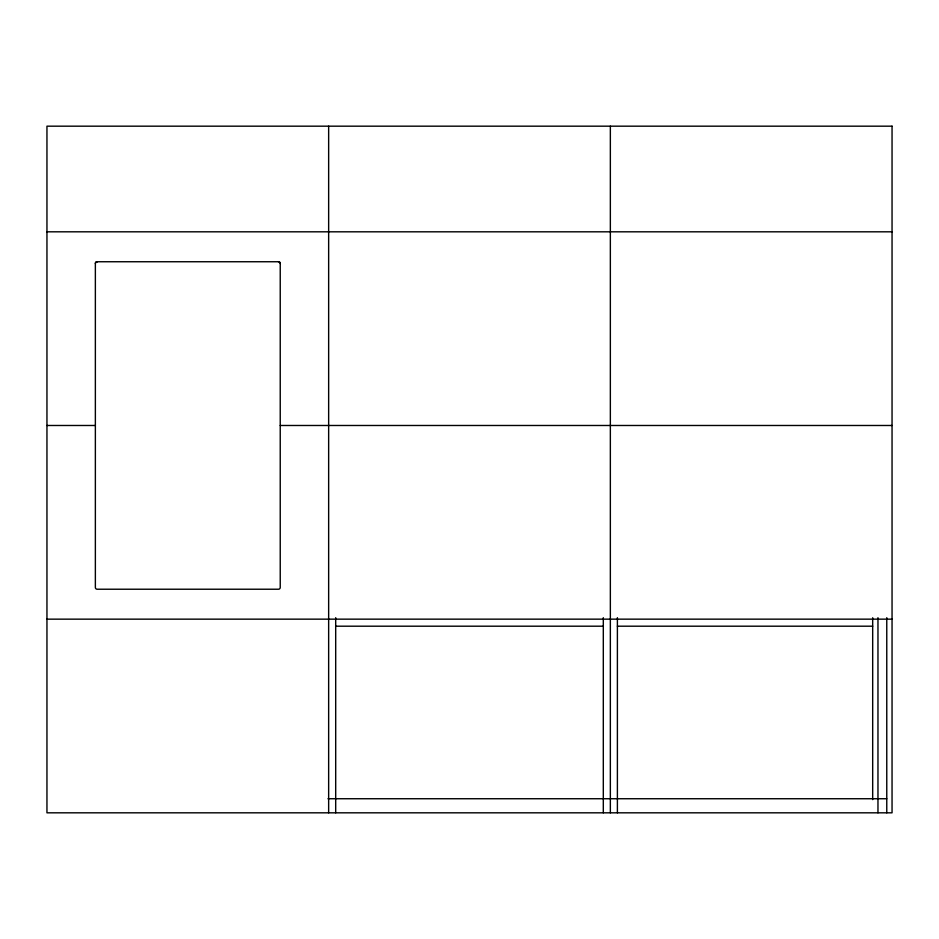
<?xml version="1.0" encoding="UTF-8"?>
<svg xmlns="http://www.w3.org/2000/svg" width="939" height="939" viewBox="0 0 939 939"><rect width="100%" height="100%" fill="white"/><g stroke="black" fill="none" stroke-linecap="round" stroke-linejoin="round"><path stroke-width="1.41" d="M46.95 231.816L892.05 231.816M97.128 261.746L278.472 261.746A1.761 1.761 0 0 1 280.233 263.507L280.233 587.462A1.761 1.761 0 0 1 278.472 589.223L97.128 589.223A1.761 1.761 0 0 1 95.367 587.462L95.367 263.507A1.761 1.761 0 0 1 97.128 261.746A1.761 1.761 0 0 0 95.367 263.507M46.95 425.484L95.367 425.484M280.233 425.484L892.05 425.484M46.95 619.153L892.05 619.153M335.692 626.196L603.308 626.196M617.393 626.196L872.683 626.196M327.969 798.737L886.768 798.737M886.768 617.686L886.768 812.822M877.965 617.686L877.965 812.822M872.683 617.745L872.683 799.617M617.393 617.686L617.393 812.822M610.35 126.178L610.35 812.822M603.308 617.686L603.308 812.822M335.692 617.686L335.692 812.822M328.65 126.178L328.65 812.822M278.472 261.746A1.761 1.761 0 0 1 280.233 263.507M892.05 126.178L46.95 126.178L46.95 812.822L892.05 812.822L892.05 126.178"/></g></svg>
